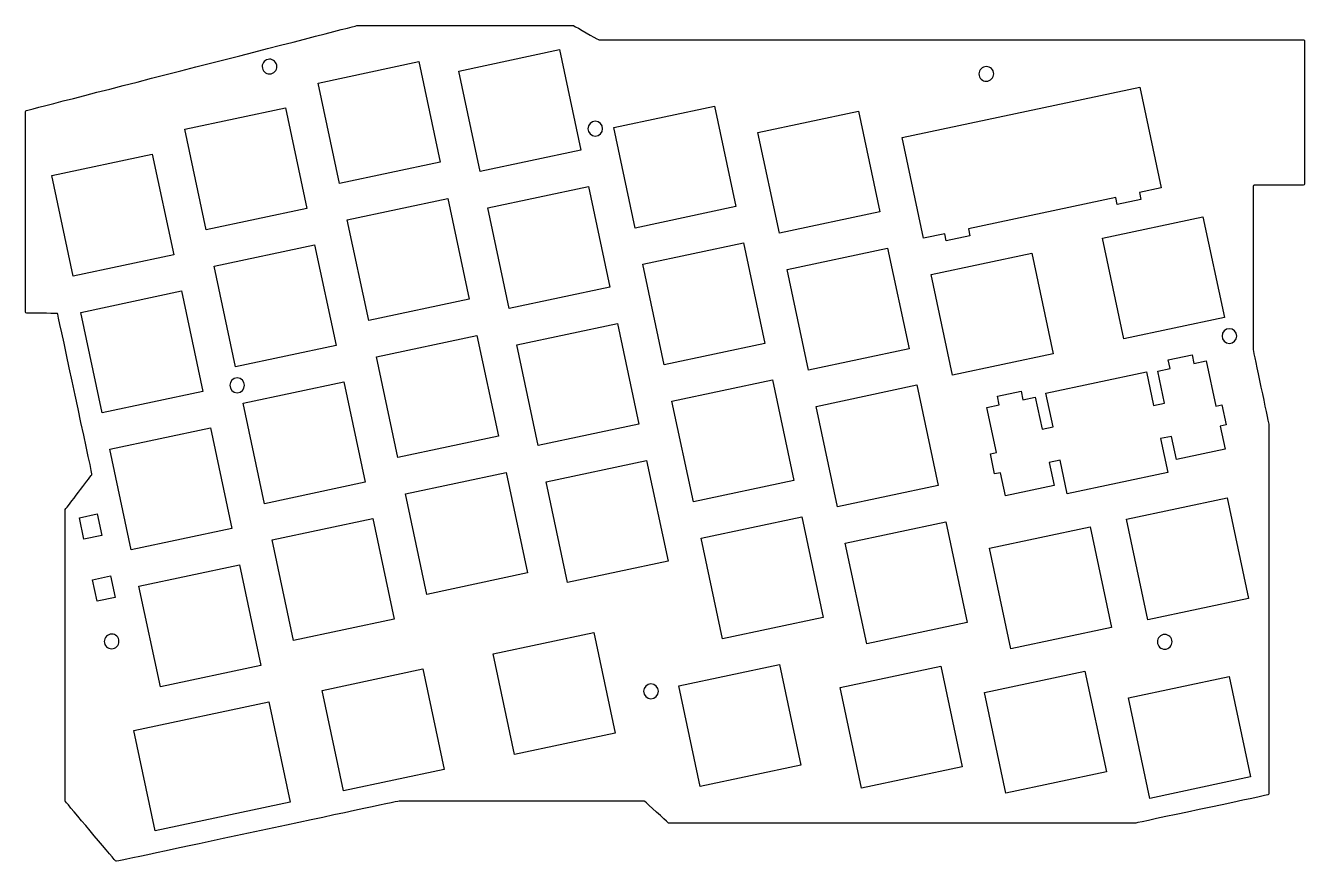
# Model space of a CAD drawing. Extents: x 92 to 266, y 82 to 196.
import ezdxf

# ---------------------------------------------------------------- set-up
doc = ezdxf.new("R2010")
doc.units = 0
doc.layers.get('0').update_dxf_attribs({"linetype": 'CONTINUOUS'})

msp = doc.modelspace()

# ---------------------------------------------------------------- linework, layer by layer
at = {"color": 4}
for points in [[(150.527173, 189.330499), (164.22116, 192.241339), (167.132, 178.546845), (153.438013, 175.63592), (150.527173, 189.330499)], [(124.567527, 190.92037)], [(131.397587, 187.700243), (145.09242, 190.611083), (148.00326, 176.916588), (134.308427, 174.005663), (131.397587, 187.700243)], [(222.136547, 189.920033)], [(243.17706, 172.791713), (243.37772, 171.849796), (240.14938, 171.163657), (239.949567, 172.105574), (219.907273, 167.845486), (220.107087, 166.903569), (216.879593, 166.217431), (216.678933, 167.159347), (213.792647, 166.567781), (210.881807, 180.262361), (243.219393, 187.113926), (246.130233, 173.419431), (243.17706, 172.791713)], [(171.633727, 181.657329), (185.327713, 184.568253), (188.2394, 170.873759), (174.544567, 167.962834), (171.633727, 181.657329)], [(113.259447, 181.409086), (126.95428, 184.319926), (129.86512, 170.625431), (116.170287, 167.714507), (113.259447, 181.409086)], [(191.257767, 180.959675), (204.951753, 183.870515), (207.862593, 170.176021), (194.168607, 167.265181), (191.257767, 180.959675)], [(169.107273, 180.485373)], [(95.12046, 175.120385), (108.815293, 178.031225), (111.726133, 164.33673), (98.0313, 161.42589), (95.12046, 175.120385)], [(154.48788, 170.696805), (168.181867, 173.607645), (171.092707, 159.913151), (157.39872, 157.002311), (154.48788, 170.696805)], [(135.358293, 169.066549), (149.053127, 171.977389), (151.963967, 158.282894), (138.269133, 155.372054), (135.358293, 169.066549)], [(238.1377, 166.576163), (251.831687, 169.487003), (254.742527, 155.792509), (241.04854, 152.881669), (238.1377, 166.576163)], [(117.220153, 162.775392), (130.914987, 165.686232), (133.825827, 151.991737), (120.130993, 149.080897), (117.220153, 162.775392)], [(175.594433, 163.023719), (189.289267, 165.934559), (192.200107, 152.240065), (178.505273, 149.329225), (175.594433, 163.023719)], [(195.218473, 162.325981), (208.91246, 165.236821), (211.8233, 151.542327), (198.129313, 148.631487), (195.218473, 162.325981)], [(214.841667, 161.628328), (228.5365, 164.539168), (231.44734, 150.844673), (217.752507, 147.933749), (214.841667, 161.628328)], [(99.081167, 156.486691), (112.776, 159.397531), (115.68684, 145.703036), (101.992007, 142.792196), (99.081167, 156.486691)], [(158.448587, 152.063111), (172.142573, 154.973951), (175.053413, 141.279457), (161.359427, 138.368617), (158.448587, 152.063111)], [(139.319, 150.432855), (153.013833, 153.343695), (155.924673, 139.6492), (142.22984, 136.73836), (139.319, 150.432855)], [(255.424093, 152.259961)], [(230.445733, 145.482649), (244.13972, 148.393404), (245.116773, 143.796089), (246.60352, 144.112149), (245.67388, 148.484421), (247.361287, 148.843069), (247.11152, 150.016887), (250.33986, 150.703026), (250.589627, 149.529207), (252.276187, 149.887855), (253.58344, 143.740209), (254.395393, 143.912759), (254.974513, 141.188609), (254.16256, 141.016059), (254.833967, 137.856637), (248.23166, 136.453203), (247.559407, 139.612624), (246.073507, 139.296648), (247.05056, 134.699333), (233.356573, 131.788577), (232.378673, 136.385893), (230.891927, 136.069832), (231.56418, 132.910411), (224.961027, 131.506976), (224.28962, 134.666397), (223.477667, 134.493847), (222.898547, 137.217997), (223.7105, 137.390547), (222.404093, 143.538194), (224.0915, 143.896842), (223.841733, 145.070661), (227.070073, 145.756799), (227.318993, 144.582981), (229.0064, 144.941629), (229.93604, 140.569357), (231.422787, 140.885333), (230.445733, 145.482649)], [(121.18086, 144.141698), (134.875693, 147.052538), (137.786533, 133.358043), (124.0917, 130.447203), (121.18086, 144.141698)], [(179.55514, 144.390025), (193.249127, 147.300865), (196.160813, 133.606371), (182.46598, 130.695531), (179.55514, 144.390025)], [(199.185107, 143.693642), (212.873167, 146.603212), (215.784007, 132.908717), (202.095947, 129.999147), (199.185107, 143.693642)], [(120.367213, 145.554954)], [(103.041873, 137.853081), (116.736707, 140.763921), (119.647547, 127.069427), (105.952713, 124.158587), (103.041873, 137.853081)], [(162.409293, 133.429502), (176.10328, 136.340342), (179.01412, 122.645593), (165.320133, 119.734753), (162.409293, 133.429502)], [(143.279707, 131.799245), (156.97454, 134.710085), (159.88538, 121.01576), (146.190547, 118.10492), (143.279707, 131.799245)], [(241.4143, 128.332653), (255.109133, 131.243493), (258.019973, 117.54866), (244.32514, 114.63782), (241.4143, 128.332653)], [(98.893207, 128.536869), (101.32568, 129.054098), (101.949673, 126.119636), (99.516353, 125.602492), (98.893207, 128.536869)], [(125.141567, 125.508089), (138.8364, 128.418929), (141.74724, 114.72418), (128.052407, 111.81334), (125.141567, 125.508089)], [(183.515847, 125.756416), (197.21068, 128.667256), (200.12152, 114.9731), (186.426687, 112.06226), (183.515847, 125.756416)], [(203.145813, 125.060287), (216.840647, 127.970873), (219.751487, 114.276293), (206.056653, 111.365453), (203.145813, 125.060287)], [(222.774933, 124.370253), (236.46892, 127.281517), (239.37976, 113.587107), (225.685773, 110.676267), (222.774933, 124.370253)], [(107.00258, 119.219133), (120.697413, 122.129973), (123.608253, 108.435987), (109.91342, 105.525147), (107.00258, 119.219133)], [(100.686447, 120.09628), (103.119767, 120.613593), (103.74376, 117.679047), (101.31044, 117.161733), (100.686447, 120.09628)], [(103.074893, 112.677787)], [(155.2194, 109.993007), (168.914233, 112.903847), (171.825073, 99.209013), (158.13024, 96.298173), (155.2194, 109.993007)], [(246.419793, 112.621907)], [(131.9276, 105.0417), (145.622433, 107.95254), (148.533273, 94.258553), (134.83844, 91.346867), (131.9276, 105.0417)], [(180.48986, 105.637753), (194.184693, 108.548593), (197.095533, 94.85376), (183.4007, 91.94292), (180.48986, 105.637753)], [(202.444773, 105.4354), (216.13876, 108.34624), (219.0496, 94.651407), (205.354767, 91.740567), (202.444773, 105.4354)], [(222.073047, 104.746213), (235.76788, 107.657053), (238.67872, 93.96222), (224.983887, 91.05138), (222.073047, 104.746213)], [(241.697933, 104.03332), (255.392767, 106.94416), (258.303607, 93.249327), (244.608773, 90.338487), (241.697933, 104.03332)], [(106.304927, 99.59594), (124.65812, 103.496533), (127.56896, 89.8017), (109.215767, 85.901107), (106.304927, 99.59594)], [(176.698487, 103.908013)], [(96.97974, 89.932933)]]:
    msp.add_lwpolyline(points, close=True, dxfattribs=at)
msp.add_lwpolyline([(258.649047, 173.625425), (258.649047, 151.408638)], dxfattribs=at)
for points in [[(91.687227, 183.969491), (94.21114, 184.617191), (135.627533, 195.246921), (136.658773, 195.511505)], [(136.658773, 195.511505), (136.671473, 195.514807), (136.68502, 195.5165), (136.698567, 195.5165)], [(136.698567, 195.5165), (137.547773, 195.5165), (164.903573, 195.5165), (166.124467, 195.5165)], [(166.124467, 195.5165), (166.152407, 195.5165), (166.1795, 195.509388), (166.204053, 195.495757)], [(166.204053, 195.495757), (166.5478, 195.300769), (169.208873, 193.794634), (169.553467, 193.599647)], [(169.553467, 193.599647), (169.577173, 193.586015), (169.604267, 193.578903), (169.632207, 193.578903)], [(169.632207, 193.578903), (171.85386, 193.578903), (261.187353, 193.578903), (265.481647, 193.578903)], [(265.481647, 193.578903), (265.52398, 193.578903), (265.56462, 193.562055), (265.5951, 193.531998)], [(265.5951, 193.531998), (265.624733, 193.502026), (265.641667, 193.461301), (265.641667, 193.418883)], [(265.641667, 193.418883), (265.641667, 191.64681), (265.641667, 175.717539), (265.641667, 173.945465)], [(124.567527, 190.92037), (124.027353, 190.805647), (123.681913, 190.274194), (123.79706, 189.734359)], [(125.753707, 190.150157), (125.63856, 190.689992), (125.106853, 191.035093), (124.567527, 190.92037)], [(124.98324, 188.964062), (125.522567, 189.07887), (125.868007, 189.610323), (125.753707, 190.150157)], [(222.136547, 189.920033), (221.59722, 189.80531), (221.25178, 189.273857), (221.366927, 188.734023)], [(223.322727, 189.149821), (223.208427, 189.689655), (222.67672, 190.034757), (222.136547, 189.920033)], [(123.79706, 189.734359), (123.91136, 189.19444), (124.443067, 188.849339), (124.98324, 188.964062)], [(221.366927, 188.734023), (221.481227, 188.194103), (222.012933, 187.849002), (222.553107, 187.963725)], [(222.553107, 187.963725), (223.092433, 188.078533), (223.437873, 188.609986), (223.322727, 189.149821)], [(91.567, 183.814551), (91.567, 183.887533), (91.616953, 183.951372), (91.687227, 183.969491)], [(91.567, 156.517933), (91.567, 158.671768), (91.567, 181.908958), (91.567, 183.814551)], [(169.107273, 182.485369), (168.557787, 182.485369), (168.109053, 182.037397), (168.109053, 181.48554)], [(168.109053, 181.48554), (168.109053, 180.932667), (168.557787, 180.485373), (169.107273, 180.485373)], [(170.10888, 181.48554), (170.10888, 182.037397), (169.660993, 182.485369), (169.107273, 182.485369)], [(169.107273, 180.485373), (169.660993, 180.485373), (170.10888, 180.932667), (170.10888, 181.48554)], [(258.809067, 173.785445), (258.720167, 173.785445), (258.649047, 173.713817), (258.649047, 173.625425)], [(265.481647, 173.785445), (264.541847, 173.785445), (259.748867, 173.785445), (258.809067, 173.785445)], [(265.641667, 173.945465), (265.641667, 173.857073), (265.5697, 173.785445), (265.481647, 173.785445)], [(91.72702, 156.357913), (91.638967, 156.358082), (91.567, 156.429625), (91.567, 156.517933)], [(95.79864, 156.351901), (95.16872, 156.352833), (92.421287, 156.356897), (91.72702, 156.357913)], [(95.955273, 156.225409), (95.939187, 156.299069), (95.873993, 156.351732), (95.79864, 156.351901)], [(100.606013, 134.524157), (100.326613, 135.829717), (96.322727, 154.508031), (95.955273, 156.225409)], [(255.424093, 154.259957), (254.874607, 154.259957), (254.425873, 153.811986), (254.425873, 153.260129)], [(254.425873, 153.260129), (254.425873, 152.707255), (254.874607, 152.259961), (255.424093, 152.259961)], [(256.4257, 153.260129), (256.4257, 153.811986), (255.977813, 154.259957), (255.424093, 154.259957)], [(255.424093, 152.259961), (255.977813, 152.259961), (256.4257, 152.707255), (256.4257, 153.260129)], [(258.649047, 151.408638), (258.649047, 151.397462), (258.649893, 151.386371), (258.652433, 151.375449)], [(258.652433, 151.375449), (258.745567, 150.933658), (260.699673, 141.709902), (260.793653, 141.268196)], [(120.367213, 147.55495), (119.817727, 147.55495), (119.368993, 147.106894), (119.368993, 146.555121)], [(119.368993, 146.555121), (119.368993, 146.002163), (119.817727, 145.554954), (120.367213, 145.554954)], [(121.36882, 146.555121), (121.36882, 147.106894), (120.920087, 147.55495), (120.367213, 147.55495)], [(120.367213, 145.554954), (120.920087, 145.554954), (121.36882, 146.002163), (121.36882, 146.555121)], [(260.793653, 141.268196), (260.796193, 141.257274), (260.79704, 141.246183), (260.79704, 141.235007)], [(260.79704, 141.235007), (260.79704, 140.22324), (260.79704, 93.74124), (260.79704, 90.96502)], [(96.97466, 129.655062), (97.314173, 130.100663), (100.184373, 133.87705), (100.577227, 134.393771)], [(100.577227, 134.393771), (100.605167, 134.430939), (100.616173, 134.478522), (100.606013, 134.524157)], [(96.942487, 129.558203), (96.942487, 129.593171), (96.953493, 129.627207), (96.97466, 129.655062)], [(96.942487, 90.036227), (96.942487, 91.690613), (96.942487, 127.967486), (96.942487, 129.558203)], [(103.074893, 112.677787), (102.53472, 112.56264), (102.190127, 112.030933), (102.304427, 111.491607)], [(102.304427, 111.491607), (102.419573, 110.951433), (102.950433, 110.605993), (103.490607, 110.72114)], [(104.261073, 111.90732), (104.145927, 112.447493), (103.615067, 112.792087), (103.074893, 112.677787)], [(103.490607, 110.72114), (104.03078, 110.836287), (104.375373, 111.367147), (104.261073, 111.90732)], [(246.419793, 112.621907), (245.880467, 112.50676), (245.535027, 111.975053), (245.649327, 111.435727)], [(245.649327, 111.435727), (245.764473, 110.895553), (246.29618, 110.550113), (246.835507, 110.66526)], [(247.605973, 111.85144), (247.490827, 112.390767), (246.959967, 112.736207), (246.419793, 112.621907)], [(246.835507, 110.66526), (247.37568, 110.77956), (247.72112, 111.311267), (247.605973, 111.85144)], [(176.698487, 105.908687), (176.148153, 105.908687), (175.700267, 105.4608), (175.700267, 104.908773)], [(175.700267, 104.908773), (175.700267, 104.3559), (176.148153, 103.908013), (176.698487, 103.908013)], [(177.700093, 104.908773), (177.700093, 105.4608), (177.25136, 105.908687), (176.698487, 105.908687)], [(176.698487, 103.908013), (177.25136, 103.908013), (177.700093, 104.3559), (177.700093, 104.908773)], [(260.67004, 90.808387), (259.09016, 90.47226), (243.254107, 87.099987), (242.6716, 86.976373)], [(260.79704, 90.96502), (260.79704, 90.889667), (260.744547, 90.823627), (260.67004, 90.808387)], [(96.97974, 89.932933), (96.956033, 89.962567), (96.942487, 89.998973), (96.942487, 90.036227)], [(103.808107, 81.824407), (103.15194, 82.60334), (97.49536, 89.320793), (96.97974, 89.932933)], [(142.4305, 89.973573), (141.5542, 89.78646), (106.031453, 82.21218), (103.963893, 81.771067)], [(142.46352, 89.97696), (142.452513, 89.97696), (142.441507, 89.976113), (142.4305, 89.973573)], [(175.736673, 89.97696), (174.166953, 89.97696), (143.289867, 89.97696), (142.46352, 89.97696)], [(175.8442, 89.935473), (175.815413, 89.962567), (175.776467, 89.97696), (175.736673, 89.97696)], [(179.050527, 87.014473), (178.683073, 87.349753), (176.2125, 89.600193), (175.8442, 89.935473)], [(179.158053, 86.972987), (179.11826, 86.972987), (179.08016, 86.98738), (179.050527, 87.014473)], [(242.63858, 86.972987), (241.483727, 86.972987), (181.359387, 86.972987), (179.158053, 86.972987)], [(242.6716, 86.976373), (242.660593, 86.973833), (242.649587, 86.972987), (242.63858, 86.972987)], [(103.963893, 81.771067), (103.905473, 81.759213), (103.846207, 81.779533), (103.808107, 81.824407)]]:
    msp.add_open_spline(points, degree=3, dxfattribs=at)

doc.saveas('drawing.dxf')
